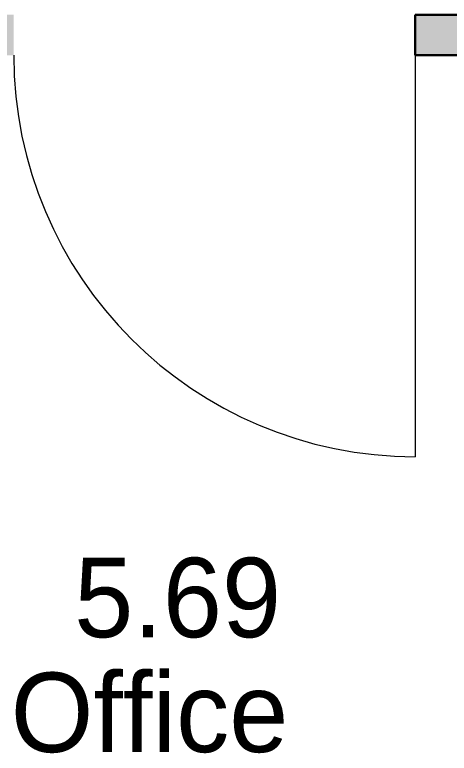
# Model space of a CAD drawing. Header units: millimetres. Extents: x 155927 to 326028, y -36033 to 97293.
# Drawn here: x 179850 to 180943, y 11749 to 13608 of the extents above; entities that cross this region are included whole.
import ezdxf

# ---------------------------------------------------------------- set-up
doc = ezdxf.new("R2010")
doc.units = ezdxf.units.MM
doc.header["$MEASUREMENT"] = 0
for name, color, linetype, lineweight in [('A-AREA-IDEN', 7, 'CONTINUOUS', 9), ('A-DOOR', 4, 'CONTINUOUS', 9), ('A-WALL-PATT', 7, 'CONTINUOUS', 9), ('I-WALL', 7, 'CONTINUOUS', 9)]:
    doc.layers.add(name, color=color, linetype=linetype, lineweight=lineweight)
doc.styles.add('Century Gothic', font='GOTHIC.TTF', dxfattribs={"height": 200})

msp = doc.modelspace()

# ---------------------------------------------------------------- hatches: boundary and pattern name
at = {"layer": 'A-WALL-PATT'}
h = msp.add_hatch(color=256, dxfattribs=at)
h.paths.add_polyline_path([(181136.8, 13505.6), (182547.3, 13505.6), (182547.3, 13607.6), (180857.3, 13607.6), (180857.3, 13505.6), (181076.8, 13505.6)], flags=0)
h.paths.add_polyline_path([(179317, 13505.6), (179847.3, 13505.6), (179847.3, 13607.6), (178274.8, 13607.6), (178274.8, 13505.6), (178710.5, 13505.6)], flags=0)
h.paths.add_polyline_path([(183674.8, 13505.6), (183674.8, 13556.6), (183664.8, 13556.6), (183664.8, 13607.6), (183557.3, 13607.6), (183557.3, 13505.6)], flags=0)

# ---------------------------------------------------------------- linework, layer by layer
at = {"layer": 'A-DOOR'}
msp.add_line((180857.3, 13505.6), (180857.3, 12495.6), dxfattribs=at)
msp.add_arc((180857.3, 13505.6), 1010, 180, 270, dxfattribs=at)
at = {"layer": 'I-WALL', "lineweight": 30}
for p, q in [((182547.3, 13607.6), (180857.3, 13607.6)), ((180857.3, 13607.6), (180857.3, 13505.6)), ((180857.3, 13505.6), (180974.8, 13505.6))]:
    msp.add_line(p, q, dxfattribs=at)

# ---------------------------------------------------------------- texts
at = {"layer": 'A-AREA-IDEN', "style": 'Century Gothic'}
for s, p in [('5.69', (179999.2, 12041.2)), ('Office', (179839.5, 11752.2))]:
    msp.add_text(s, height=200, dxfattribs=at).set_placement(p)

doc.saveas('drawing.dxf')
